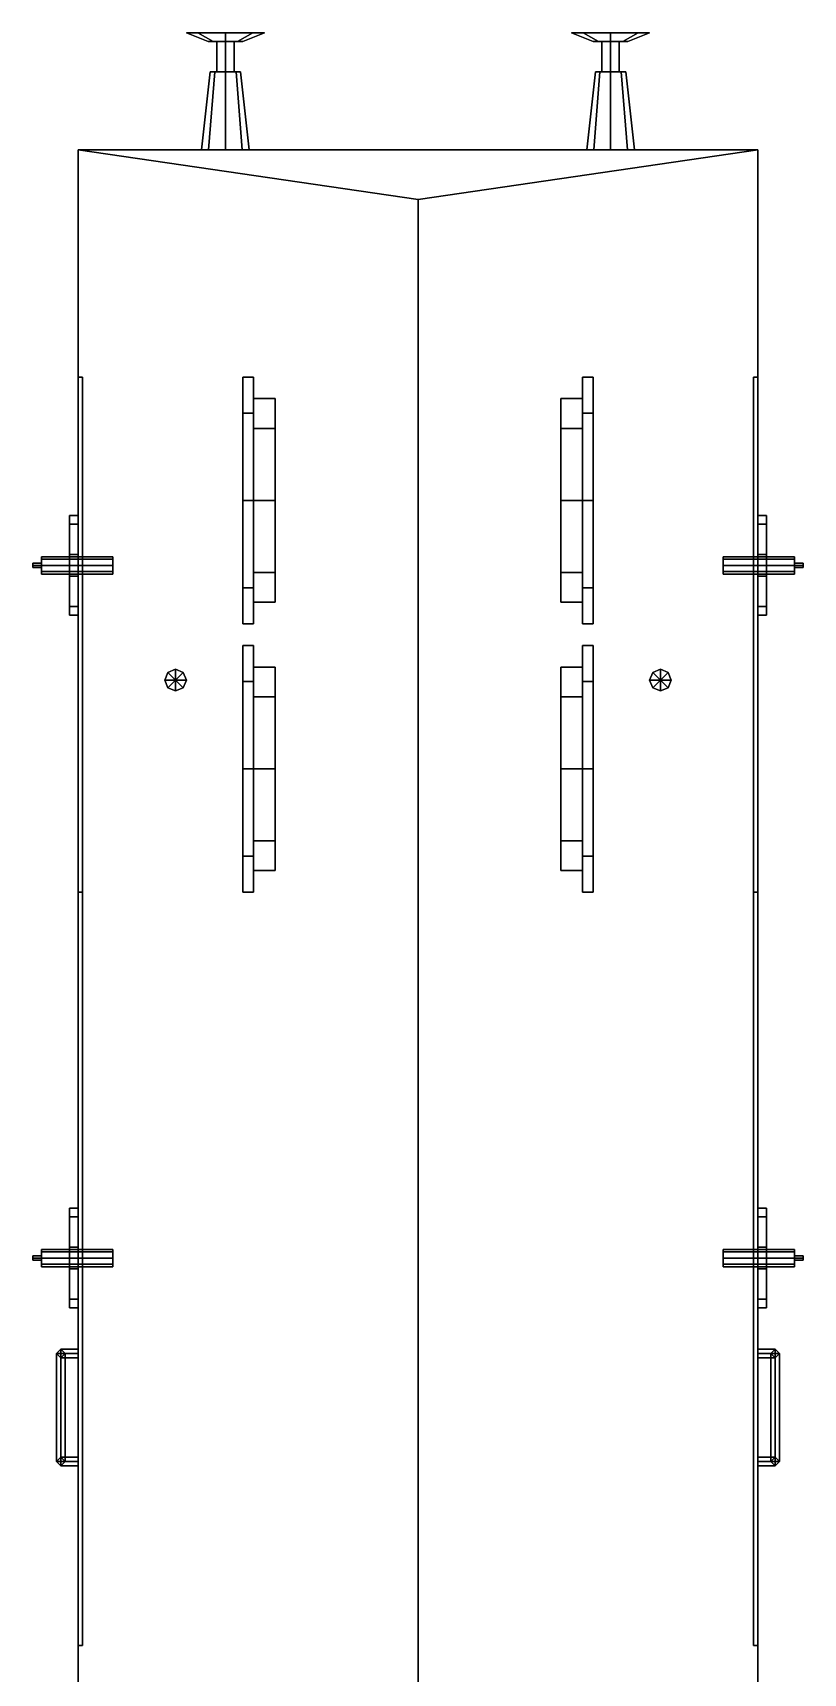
# Model space of a CAD drawing. Extents: x -1.8 to 1.8, y -6.3 to 6.4.
# Drawn here: x -1.78 to 1.78, y -1.19 to 6.39 of the extents above; entities that cross this region are included whole.
import ezdxf

# ---------------------------------------------------------------- set-up
doc = ezdxf.new("R2010")
doc.units = 0
doc.layers.get('0').update_dxf_attribs({"linetype": 'CONTINUOUS'})
for name, color, linetype in [('BUFFER', 1, 'CONTINUOUS'), ('GUN', 1, 'CONTINUOUS'), ('WHEELS', 2, 'CONTINUOUS')]:
    doc.layers.add(name, color=color, linetype=linetype)

msp = doc.modelspace()

# ---------------------------------------------------------------- linework, layer by layer
for points in [[(-1.57, 5.85, 0.9), (-1.57, -5.81, 0.9), (-1.57, -5.81, 2.82), (-1.57, 5.85, 2.82)], [(1.57, 5.85, 2.82), (1.57, 5.85, 0.9), (-1.57, 5.85, 0.9), (-1.57, 5.85, 2.82)], [(-1.57, 5.85, 2.82), (-1.57, -5.81, 2.82), (0, -5.58, 3.1), (0, 5.62, 3.1)], [(0, 5.62, 3.1), (1.57, 5.85, 2.82), (-1.57, 5.85, 2.82), (0, 5.62, 3.1)], [(0, -5.58, 3.1), (1.57, -5.81, 2.82), (1.57, 5.85, 2.82), (0, 5.62, 3.1)], [(1.57, -5.81, 2.82), (1.57, -5.81, 0.9), (1.57, 5.85, 0.9), (1.57, 5.85, 2.82)], [(-1.55, 4.8, 0.9), (-1.55, 4.8, 0.37), (-1.57, 4.8, 0.37), (-1.57, 4.8, 0.9)], [(-1.57, 4.8, 0.37), (-1.57, 2.42, 0.37), (-1.57, 2.42, 0.9), (-1.57, 4.8, 0.9)], [(-1.55, 4.8, 0.37), (-1.55, 2.42, 0.37), (-1.57, 2.42, 0.37), (-1.57, 4.8, 0.37)], [(-1.55, 2.42, 0.9), (-1.55, 2.42, 0.37), (-1.55, 4.8, 0.37), (-1.55, 4.8, 0.9)], [(1.55, 4.8, 0.37), (1.55, 2.42, 0.37), (1.55, 2.42, 0.9), (1.55, 4.8, 0.9)], [(1.57, 4.8, 0.9), (1.57, 4.8, 0.37), (1.55, 4.8, 0.37), (1.55, 4.8, 0.9)], [(1.57, 4.8, 0.37), (1.57, 2.42, 0.37), (1.55, 2.42, 0.37), (1.55, 4.8, 0.37)], [(1.57, 2.42, 0.9), (1.57, 2.42, 0.37), (1.57, 4.8, 0.37), (1.57, 4.8, 0.9)], [(-1.57, 3.7, 2.15), (-1.57, 4.16, 2.15), (-1.61, 4.16, 2.15), (-1.61, 3.7, 2.15)], [(-1.61, 3.7, 2.09), (-1.61, 4.16, 2.09), (-1.57, 4.16, 2.09), (-1.57, 3.7, 2.09)], [(-1.57, 4.16, 2.15), (-1.57, 4.16, 2.09), (-1.61, 4.16, 2.09), (-1.61, 4.16, 2.15)], [(-1.61, 4.16, 2.15), (-1.61, 4.16, 2.09), (-1.61, 3.7, 2.09), (-1.61, 3.7, 2.15)], [(-1.57, 3.7, 1.83), (-1.57, 4.16, 1.83), (-1.61, 4.16, 1.83), (-1.61, 3.7, 1.83)], [(-1.61, 3.7, 1.77), (-1.61, 4.16, 1.77), (-1.57, 4.16, 1.77), (-1.57, 3.7, 1.77)], [(-1.57, 4.16, 1.83), (-1.57, 4.16, 1.77), (-1.61, 4.16, 1.77), (-1.61, 4.16, 1.83)], [(-1.61, 4.16, 1.83), (-1.61, 4.16, 1.77), (-1.61, 3.7, 1.77), (-1.61, 3.7, 1.83)], [(-1.57, 4.12, 2.09), (-1.57, 4.12, 1.83), (-1.61, 4.12, 1.83), (-1.61, 4.12, 2.09)], [(-1.61, 4.12, 2.09), (-1.61, 4.12, 1.83), (-1.61, 3.98, 1.83), (-1.61, 3.98, 2.09)], [(1.61, 4.16, 2.15), (1.61, 4.16, 2.09), (1.57, 4.16, 2.09), (1.57, 4.16, 2.15)], [(1.57, 4.16, 2.15), (1.57, 3.7, 2.15), (1.61, 3.7, 2.15), (1.61, 4.16, 2.15)], [(1.61, 4.16, 2.09), (1.61, 3.7, 2.09), (1.57, 3.7, 2.09), (1.57, 4.16, 2.09)], [(1.61, 4.16, 1.83), (1.61, 4.16, 1.77), (1.57, 4.16, 1.77), (1.57, 4.16, 1.83)], [(1.57, 4.16, 1.83), (1.57, 3.7, 1.83), (1.61, 3.7, 1.83), (1.61, 4.16, 1.83)], [(1.61, 4.16, 1.77), (1.61, 3.7, 1.77), (1.57, 3.7, 1.77), (1.57, 4.16, 1.77)], [(1.61, 4.12, 2.09), (1.61, 4.12, 1.83), (1.57, 4.12, 1.83), (1.57, 4.12, 2.09)], [(1.61, 3.7, 2.15), (1.61, 3.7, 2.09), (1.61, 4.16, 2.09), (1.61, 4.16, 2.15)], [(1.61, 3.7, 1.83), (1.61, 3.7, 1.77), (1.61, 4.16, 1.77), (1.61, 4.16, 1.83)], [(1.61, 3.98, 2.09), (1.61, 3.98, 1.83), (1.61, 4.12, 1.83), (1.61, 4.12, 2.09)], [(-1.61, 3.98, 2.09), (-1.61, 3.98, 1.83), (-1.57, 3.98, 1.83), (-1.57, 3.98, 2.09)], [(1.57, 3.98, 2.09), (1.57, 3.98, 1.83), (1.61, 3.98, 1.83), (1.61, 3.98, 2.09)], [(-1.61, 3.88, 2.09), (-1.61, 3.88, 1.83), (-1.61, 3.74, 1.83), (-1.61, 3.74, 2.09)], [(-1.57, 3.88, 2.09), (-1.57, 3.88, 1.83), (-1.61, 3.88, 1.83), (-1.61, 3.88, 2.09)], [(1.61, 3.88, 2.09), (1.61, 3.88, 1.83), (1.57, 3.88, 1.83), (1.57, 3.88, 2.09)], [(1.61, 3.74, 2.09), (1.61, 3.74, 1.83), (1.61, 3.88, 1.83), (1.61, 3.88, 2.09)], [(-1.61, 3.74, 2.09), (-1.61, 3.74, 1.83), (-1.57, 3.74, 1.83), (-1.57, 3.74, 2.09)], [(1.57, 3.74, 2.09), (1.57, 3.74, 1.83), (1.61, 3.74, 1.83), (1.61, 3.74, 2.09)], [(-1.61, 3.7, 2.15), (-1.61, 3.7, 2.09), (-1.57, 3.7, 2.09), (-1.57, 3.7, 2.15)], [(-1.61, 3.7, 1.83), (-1.61, 3.7, 1.77), (-1.57, 3.7, 1.77), (-1.57, 3.7, 1.83)], [(1.57, 3.7, 2.15), (1.57, 3.7, 2.09), (1.61, 3.7, 2.09), (1.61, 3.7, 2.15)], [(1.57, 3.7, 1.83), (1.57, 3.7, 1.77), (1.61, 3.7, 1.77), (1.61, 3.7, 1.83)], [(-1.1554, 3.4354, 3.31), (-1.17, 3.4, 3.31), (-1.12, 3.4, 3.39)], [(-1.1554, 3.4354, 2.89), (-1.17, 3.4, 2.89), (-1.17, 3.4, 3.27), (-1.1554, 3.4354, 3.27)], [(-1.12, 3.45, 3.31), (-1.1554, 3.4354, 3.31), (-1.12, 3.4, 3.39)], [(-1.12, 3.45, 2.9), (-1.1554, 3.4354, 2.89), (-1.1554, 3.4354, 3.27), (-1.12, 3.45, 3.27)], [(-1.0846, 3.4354, 3.31), (-1.12, 3.45, 3.31), (-1.12, 3.4, 3.39)], [(-1.0846, 3.4354, 2.9), (-1.12, 3.45, 2.9), (-1.12, 3.45, 3.27), (-1.0846, 3.4354, 3.27)], [(-1.07, 3.4, 3.31), (-1.0846, 3.4354, 3.31), (-1.12, 3.4, 3.39)], [(-1.07, 3.4, 2.9), (-1.0846, 3.4354, 2.9), (-1.0846, 3.4354, 3.27), (-1.07, 3.4, 3.27)], [(1.0846, 3.4354, 2.9), (1.07, 3.4, 2.9), (1.07, 3.4, 3.27), (1.0846, 3.4354, 3.27)], [(1.0846, 3.4354, 3.31), (1.07, 3.4, 3.31), (1.12, 3.4, 3.39)], [(1.12, 3.45, 2.9), (1.0846, 3.4354, 2.9), (1.0846, 3.4354, 3.27), (1.12, 3.45, 3.27)], [(1.12, 3.45, 3.31), (1.0846, 3.4354, 3.31), (1.12, 3.4, 3.39)], [(1.1554, 3.4354, 2.89), (1.12, 3.45, 2.9), (1.12, 3.45, 3.27), (1.1554, 3.4354, 3.27)], [(1.1554, 3.4354, 3.31), (1.12, 3.45, 3.31), (1.12, 3.4, 3.39)], [(1.17, 3.4, 3.31), (1.1554, 3.4354, 3.31), (1.12, 3.4, 3.39)], [(1.17, 3.4, 2.89), (1.1554, 3.4354, 2.89), (1.1554, 3.4354, 3.27), (1.17, 3.4, 3.27)], [(-1.17, 3.4, 3.31), (-1.1554, 3.3646, 3.31), (-1.12, 3.4, 3.39)], [(-1.17, 3.4, 2.89), (-1.1554, 3.3646, 2.89), (-1.1554, 3.3646, 3.27), (-1.17, 3.4, 3.27)], [(-1.1554, 3.3646, 3.31), (-1.12, 3.35, 3.31), (-1.12, 3.4, 3.39)], [(-1.1554, 3.3646, 2.89), (-1.12, 3.35, 2.9), (-1.12, 3.35, 3.27), (-1.1554, 3.3646, 3.27)], [(-1.12, 3.35, 3.31), (-1.0846, 3.3646, 3.31), (-1.12, 3.4, 3.39)], [(-1.0846, 3.3646, 3.31), (-1.07, 3.4, 3.31), (-1.12, 3.4, 3.39)], [(-1.12, 3.35, 2.9), (-1.0846, 3.3646, 2.9), (-1.0846, 3.3646, 3.27), (-1.12, 3.35, 3.27)], [(-1.0846, 3.3646, 2.9), (-1.07, 3.4, 2.9), (-1.07, 3.4, 3.27), (-1.0846, 3.3646, 3.27)], [(1.07, 3.4, 2.9), (1.0846, 3.3646, 2.9), (1.0846, 3.3646, 3.27), (1.07, 3.4, 3.27)], [(1.07, 3.4, 3.31), (1.0846, 3.3646, 3.31), (1.12, 3.4, 3.39)], [(1.0846, 3.3646, 3.31), (1.12, 3.35, 3.31), (1.12, 3.4, 3.39)], [(1.0846, 3.3646, 2.9), (1.12, 3.35, 2.9), (1.12, 3.35, 3.27), (1.0846, 3.3646, 3.27)], [(1.12, 3.35, 3.31), (1.1554, 3.3646, 3.31), (1.12, 3.4, 3.39)], [(1.1554, 3.3646, 3.31), (1.17, 3.4, 3.31), (1.12, 3.4, 3.39)], [(1.12, 3.35, 2.9), (1.1554, 3.3646, 2.89), (1.1554, 3.3646, 3.27), (1.12, 3.35, 3.27)], [(1.1554, 3.3646, 2.89), (1.17, 3.4, 2.89), (1.17, 3.4, 3.27), (1.1554, 3.3646, 3.27)], [(-1.57, 2.42, 0.51), (-1.57, 2.42, 0.37), (-1.55, 2.42, 0.37), (-1.55, 2.42, 0.51)], [(-1.57, 2.42, 0.51), (-1.57, -1.06, 0.51), (-1.57, -1.06, 0.9), (-1.57, 2.42, 0.9)], [(-1.55, 2.42, 0.51), (-1.55, -1.06, 0.51), (-1.57, -1.06, 0.51), (-1.57, 2.42, 0.51)], [(-1.55, -1.06, 0.9), (-1.55, -1.06, 0.51), (-1.55, 2.42, 0.51), (-1.55, 2.42, 0.9)], [(1.55, 2.42, 0.51), (1.55, 2.42, 0.37), (1.57, 2.42, 0.37), (1.57, 2.42, 0.51)], [(1.55, 2.42, 0.51), (1.55, -1.06, 0.51), (1.55, -1.06, 0.9), (1.55, 2.42, 0.9)], [(1.57, 2.42, 0.51), (1.57, -1.06, 0.51), (1.55, -1.06, 0.51), (1.55, 2.42, 0.51)], [(1.57, -1.06, 0.9), (1.57, -1.06, 0.51), (1.57, 2.42, 0.51), (1.57, 2.42, 0.9)], [(-1.57, 0.5, 2.15), (-1.57, 0.96, 2.15), (-1.61, 0.96, 2.15), (-1.61, 0.5, 2.15)], [(-1.61, 0.5, 2.09), (-1.61, 0.96, 2.09), (-1.57, 0.96, 2.09), (-1.57, 0.5, 2.09)], [(-1.57, 0.96, 2.15), (-1.57, 0.96, 2.09), (-1.61, 0.96, 2.09), (-1.61, 0.96, 2.15)], [(-1.61, 0.96, 2.15), (-1.61, 0.96, 2.09), (-1.61, 0.5, 2.09), (-1.61, 0.5, 2.15)], [(-1.57, 0.5, 1.83), (-1.57, 0.96, 1.83), (-1.61, 0.96, 1.83), (-1.61, 0.5, 1.83)], [(-1.61, 0.5, 1.77), (-1.61, 0.96, 1.77), (-1.57, 0.96, 1.77), (-1.57, 0.5, 1.77)], [(-1.57, 0.96, 1.83), (-1.57, 0.96, 1.77), (-1.61, 0.96, 1.77), (-1.61, 0.96, 1.83)], [(-1.61, 0.96, 1.83), (-1.61, 0.96, 1.77), (-1.61, 0.5, 1.77), (-1.61, 0.5, 1.83)], [(-1.57, 0.92, 2.09), (-1.57, 0.92, 1.83), (-1.61, 0.92, 1.83), (-1.61, 0.92, 2.09)], [(-1.61, 0.92, 2.09), (-1.61, 0.92, 1.83), (-1.61, 0.78, 1.83), (-1.61, 0.78, 2.09)], [(1.61, 0.96, 2.15), (1.61, 0.96, 2.09), (1.57, 0.96, 2.09), (1.57, 0.96, 2.15)], [(1.57, 0.96, 2.15), (1.57, 0.5, 2.15), (1.61, 0.5, 2.15), (1.61, 0.96, 2.15)], [(1.61, 0.96, 2.09), (1.61, 0.5, 2.09), (1.57, 0.5, 2.09), (1.57, 0.96, 2.09)], [(1.61, 0.96, 1.83), (1.61, 0.96, 1.77), (1.57, 0.96, 1.77), (1.57, 0.96, 1.83)], [(1.57, 0.96, 1.83), (1.57, 0.5, 1.83), (1.61, 0.5, 1.83), (1.61, 0.96, 1.83)], [(1.61, 0.96, 1.77), (1.61, 0.5, 1.77), (1.57, 0.5, 1.77), (1.57, 0.96, 1.77)], [(1.61, 0.92, 2.09), (1.61, 0.92, 1.83), (1.57, 0.92, 1.83), (1.57, 0.92, 2.09)], [(1.61, 0.5, 2.15), (1.61, 0.5, 2.09), (1.61, 0.96, 2.09), (1.61, 0.96, 2.15)], [(1.61, 0.5, 1.83), (1.61, 0.5, 1.77), (1.61, 0.96, 1.77), (1.61, 0.96, 1.83)], [(1.61, 0.78, 2.09), (1.61, 0.78, 1.83), (1.61, 0.92, 1.83), (1.61, 0.92, 2.09)], [(-1.61, 0.78, 2.09), (-1.61, 0.78, 1.83), (-1.57, 0.78, 1.83), (-1.57, 0.78, 2.09)], [(1.57, 0.78, 2.09), (1.57, 0.78, 1.83), (1.61, 0.78, 1.83), (1.61, 0.78, 2.09)], [(-1.61, 0.68, 2.09), (-1.61, 0.68, 1.83), (-1.61, 0.54, 1.83), (-1.61, 0.54, 2.09)], [(-1.57, 0.68, 2.09), (-1.57, 0.68, 1.83), (-1.61, 0.68, 1.83), (-1.61, 0.68, 2.09)], [(1.61, 0.68, 2.09), (1.61, 0.68, 1.83), (1.57, 0.68, 1.83), (1.57, 0.68, 2.09)], [(1.61, 0.54, 2.09), (1.61, 0.54, 1.83), (1.61, 0.68, 1.83), (1.61, 0.68, 2.09)], [(-1.61, 0.54, 2.09), (-1.61, 0.54, 1.83), (-1.57, 0.54, 1.83), (-1.57, 0.54, 2.09)], [(1.57, 0.54, 2.09), (1.57, 0.54, 1.83), (1.61, 0.54, 1.83), (1.61, 0.54, 2.09)], [(-1.61, 0.5, 2.15), (-1.61, 0.5, 2.09), (-1.57, 0.5, 2.09), (-1.57, 0.5, 2.15)], [(-1.61, 0.5, 1.83), (-1.61, 0.5, 1.77), (-1.57, 0.5, 1.77), (-1.57, 0.5, 1.83)], [(1.57, 0.5, 2.15), (1.57, 0.5, 2.09), (1.61, 0.5, 2.09), (1.61, 0.5, 2.15)], [(1.57, 0.5, 1.83), (1.57, 0.5, 1.77), (1.61, 0.5, 1.77), (1.61, 0.5, 1.83)], [(-1.67, 0.29, 1.06), (-1.65, 0.31, 1.04), (-1.65, 0.31, 0.57), (-1.67, 0.29, 0.59)], [(-1.67, 0.29, 0.59), (-1.65, 0.31, 0.57), (-1.65, -0.23, 0.57), (-1.67, -0.21, 0.59)], [(-1.57, 0.29, 1.06), (-1.57, 0.31, 1.04), (-1.65, 0.31, 1.04), (-1.67, 0.29, 1.06)], [(-1.65, 0.31, 1.04), (-1.63, 0.29, 1.02), (-1.63, 0.29, 0.59), (-1.65, 0.31, 0.57)], [(-1.65, 0.31, 0.57), (-1.63, 0.29, 0.59), (-1.63, -0.21, 0.59), (-1.65, -0.23, 0.57)], [(-1.57, 0.31, 1.04), (-1.57, 0.29, 1.02), (-1.63, 0.29, 1.02), (-1.65, 0.31, 1.04)], [(1.57, 0.29, 1.02), (1.57, 0.31, 1.04), (1.65, 0.31, 1.04), (1.63, 0.29, 1.02)], [(1.57, 0.31, 1.04), (1.57, 0.29, 1.06), (1.67, 0.29, 1.06), (1.65, 0.31, 1.04)], [(1.63, 0.29, 1.02), (1.65, 0.31, 1.04), (1.65, 0.31, 0.57), (1.63, 0.29, 0.59)], [(1.65, -0.23, 0.57), (1.63, -0.21, 0.59), (1.63, 0.29, 0.59), (1.65, 0.31, 0.57)], [(1.65, 0.31, 1.04), (1.67, 0.29, 1.06), (1.67, 0.29, 0.59), (1.65, 0.31, 0.57)], [(1.67, -0.21, 0.59), (1.65, -0.23, 0.57), (1.65, 0.31, 0.57), (1.67, 0.29, 0.59)], [(-1.65, 0.27, 1.04), (-1.67, 0.29, 1.06), (-1.67, 0.29, 0.59), (-1.65, 0.27, 0.61)], [(-1.65, 0.27, 0.61), (-1.67, 0.29, 0.59), (-1.67, -0.21, 0.59), (-1.65, -0.19, 0.61)], [(-1.65, 0.27, 0.83), (-1.67, 0.29, 0.81), (-1.67, -0.21, 0.81), (-1.65, -0.19, 0.83)], [(-1.67, 0.29, 0.81), (-1.65, 0.27, 0.79), (-1.65, -0.19, 0.79), (-1.67, -0.21, 0.81)], [(-1.57, 0.27, 1.04), (-1.57, 0.29, 1.06), (-1.67, 0.29, 1.06), (-1.65, 0.27, 1.04)], [(-1.63, 0.29, 1.02), (-1.65, 0.27, 1.04), (-1.65, 0.27, 0.61), (-1.63, 0.29, 0.59)], [(-1.63, 0.29, 0.59), (-1.65, 0.27, 0.61), (-1.65, -0.19, 0.61), (-1.63, -0.21, 0.59)], [(-1.65, 0.27, 0.79), (-1.63, 0.29, 0.81), (-1.63, -0.21, 0.81), (-1.65, -0.19, 0.79)], [(-1.63, 0.29, 0.81), (-1.65, 0.27, 0.83), (-1.65, -0.19, 0.83), (-1.63, -0.21, 0.81)], [(-1.57, 0.29, 1.02), (-1.57, 0.27, 1.04), (-1.65, 0.27, 1.04), (-1.63, 0.29, 1.02)], [(1.57, 0.27, 1.04), (1.57, 0.29, 1.02), (1.63, 0.29, 1.02), (1.65, 0.27, 1.04)], [(1.57, 0.29, 1.06), (1.57, 0.27, 1.04), (1.65, 0.27, 1.04), (1.67, 0.29, 1.06)], [(1.65, 0.27, 1.04), (1.63, 0.29, 1.02), (1.63, 0.29, 0.59), (1.65, 0.27, 0.61)], [(1.63, -0.21, 0.81), (1.65, -0.19, 0.83), (1.65, 0.27, 0.83), (1.63, 0.29, 0.81)], [(1.65, -0.19, 0.79), (1.63, -0.21, 0.81), (1.63, 0.29, 0.81), (1.65, 0.27, 0.79)], [(1.63, -0.21, 0.59), (1.65, -0.19, 0.61), (1.65, 0.27, 0.61), (1.63, 0.29, 0.59)], [(1.67, 0.29, 1.06), (1.65, 0.27, 1.04), (1.65, 0.27, 0.61), (1.67, 0.29, 0.59)], [(1.67, -0.21, 0.81), (1.65, -0.19, 0.79), (1.65, 0.27, 0.79), (1.67, 0.29, 0.81)], [(1.65, -0.19, 0.83), (1.67, -0.21, 0.81), (1.67, 0.29, 0.81), (1.65, 0.27, 0.83)], [(1.65, -0.19, 0.61), (1.67, -0.21, 0.59), (1.67, 0.29, 0.59), (1.65, 0.27, 0.61)], [(-1.67, -0.21, 1.06), (-1.65, -0.19, 1.04), (-1.65, -0.19, 0.61), (-1.67, -0.21, 0.59)], [(-1.57, -0.21, 1.06), (-1.57, -0.19, 1.04), (-1.65, -0.19, 1.04), (-1.67, -0.21, 1.06)], [(-1.65, -0.23, 1.04), (-1.67, -0.21, 1.06), (-1.67, -0.21, 0.59), (-1.65, -0.23, 0.57)], [(-1.57, -0.23, 1.04), (-1.57, -0.21, 1.06), (-1.67, -0.21, 1.06), (-1.65, -0.23, 1.04)], [(-1.65, -0.19, 1.04), (-1.63, -0.21, 1.02), (-1.63, -0.21, 0.59), (-1.65, -0.19, 0.61)], [(-1.57, -0.19, 1.04), (-1.57, -0.21, 1.02), (-1.63, -0.21, 1.02), (-1.65, -0.19, 1.04)], [(-1.63, -0.21, 1.02), (-1.65, -0.23, 1.04), (-1.65, -0.23, 0.57), (-1.63, -0.21, 0.59)], [(-1.57, -0.21, 1.02), (-1.57, -0.23, 1.04), (-1.65, -0.23, 1.04), (-1.63, -0.21, 1.02)], [(1.57, -0.21, 1.02), (1.57, -0.19, 1.04), (1.65, -0.19, 1.04), (1.63, -0.21, 1.02)], [(1.57, -0.19, 1.04), (1.57, -0.21, 1.06), (1.67, -0.21, 1.06), (1.65, -0.19, 1.04)], [(1.57, -0.23, 1.04), (1.57, -0.21, 1.02), (1.63, -0.21, 1.02), (1.65, -0.23, 1.04)], [(1.57, -0.21, 1.06), (1.57, -0.23, 1.04), (1.65, -0.23, 1.04), (1.67, -0.21, 1.06)], [(1.63, -0.21, 1.02), (1.65, -0.19, 1.04), (1.65, -0.19, 0.61), (1.63, -0.21, 0.59)], [(1.65, -0.23, 1.04), (1.63, -0.21, 1.02), (1.63, -0.21, 0.59), (1.65, -0.23, 0.57)], [(1.65, -0.19, 1.04), (1.67, -0.21, 1.06), (1.67, -0.21, 0.59), (1.65, -0.19, 0.61)], [(1.67, -0.21, 1.06), (1.65, -0.23, 1.04), (1.65, -0.23, 0.57), (1.67, -0.21, 0.59)], [(-1.57, -1.06, 0.9), (-1.57, -1.06, 0.51), (-1.55, -1.06, 0.51), (-1.55, -1.06, 0.9)], [(1.55, -1.06, 0.9), (1.55, -1.06, 0.51), (1.57, -1.06, 0.51), (1.57, -1.06, 0.9)]]:
    msp.add_3dface(points)
at = {"layer": 'BUFFER'}
for points in [[(-0.9466, 6.35, 1.0134), (-0.97, 6.35, 1.07), (-1.07, 6.39, 1.07), (-1.0173, 6.39, 0.9427)], [(-1.0173, 6.39, 1.1973), (-0.89, 6.39, 0.89), (-1.0173, 6.39, 0.9427), (-1.07, 6.39, 1.07)], [(-0.97, 6.35, 1.07), (-0.9466, 6.35, 1.1266), (-1.0173, 6.39, 1.1973), (-1.07, 6.39, 1.07)], [(-0.89, 6.35, 0.99), (-0.9466, 6.35, 1.0134), (-1.0173, 6.39, 0.9427), (-0.89, 6.39, 0.89)], [(-0.89, 6.39, 1.25), (-0.7627, 6.39, 0.9427), (-0.89, 6.39, 0.89), (-1.0173, 6.39, 1.1973)], [(-0.9466, 6.35, 1.1266), (-0.89, 6.35, 1.15), (-0.89, 6.39, 1.25), (-1.0173, 6.39, 1.1973)], [(-0.8334, 6.35, 1.0134), (-0.89, 6.35, 0.99), (-0.89, 6.39, 0.89), (-0.7627, 6.39, 0.9427)], [(-0.7627, 6.39, 1.1973), (-0.71, 6.39, 1.07), (-0.7627, 6.39, 0.9427), (-0.89, 6.39, 1.25)], [(-0.89, 6.35, 1.15), (-0.8334, 6.35, 1.1266), (-0.7627, 6.39, 1.1973), (-0.89, 6.39, 1.25)], [(-0.81, 6.35, 1.07), (-0.8334, 6.35, 1.0134), (-0.7627, 6.39, 0.9427), (-0.71, 6.39, 1.07)], [(-0.8334, 6.35, 1.1266), (-0.81, 6.35, 1.07), (-0.71, 6.39, 1.07), (-0.7627, 6.39, 1.1973)], [(0.8334, 6.35, 1.0134), (0.81, 6.35, 1.07), (0.71, 6.39, 1.07), (0.7627, 6.39, 0.9427)], [(0.81, 6.35, 1.07), (0.8334, 6.35, 1.1266), (0.7627, 6.39, 1.1973), (0.71, 6.39, 1.07)], [(0.7627, 6.39, 1.1973), (0.89, 6.39, 0.89), (0.7627, 6.39, 0.9427), (0.71, 6.39, 1.07)], [(0.89, 6.39, 1.25), (1.0173, 6.39, 0.9427), (0.89, 6.39, 0.89), (0.7627, 6.39, 1.1973)], [(0.89, 6.35, 0.99), (0.8334, 6.35, 1.0134), (0.7627, 6.39, 0.9427), (0.89, 6.39, 0.89)], [(0.8334, 6.35, 1.1266), (0.89, 6.35, 1.15), (0.89, 6.39, 1.25), (0.7627, 6.39, 1.1973)], [(0.9466, 6.35, 1.0134), (0.89, 6.35, 0.99), (0.89, 6.39, 0.89), (1.0173, 6.39, 0.9427)], [(0.89, 6.35, 1.15), (0.9466, 6.35, 1.1266), (1.0173, 6.39, 1.1973), (0.89, 6.39, 1.25)], [(1.0173, 6.39, 1.1973), (1.07, 6.39, 1.07), (1.0173, 6.39, 0.9427), (0.89, 6.39, 1.25)], [(0.97, 6.35, 1.07), (0.9466, 6.35, 1.0134), (1.0173, 6.39, 0.9427), (1.07, 6.39, 1.07)], [(0.9466, 6.35, 1.1266), (0.97, 6.35, 1.07), (1.07, 6.39, 1.07), (1.0173, 6.39, 1.1973)], [(-0.89, 6.35, 0.99), (-0.9466, 6.35, 1.1266), (-0.97, 6.35, 1.07), (-0.9466, 6.35, 1.0134)], [(-0.8334, 6.35, 1.0134), (-0.89, 6.35, 1.15), (-0.9466, 6.35, 1.1266), (-0.89, 6.35, 0.99)], [(-0.93, 6.35, 1.07), (-0.89, 6.35, 1.03), (-0.89, 6.21, 1.03), (-0.93, 6.21, 1.07)], [(-0.89, 6.35, 1.11), (-0.93, 6.35, 1.07), (-0.93, 6.21, 1.07), (-0.89, 6.21, 1.11)], [(-0.89, 6.35, 1.03), (-0.85, 6.35, 1.07), (-0.85, 6.21, 1.07), (-0.89, 6.21, 1.03)], [(-0.85, 6.35, 1.07), (-0.89, 6.35, 1.11), (-0.89, 6.21, 1.11), (-0.85, 6.21, 1.07)], [(-0.81, 6.35, 1.07), (-0.8334, 6.35, 1.1266), (-0.89, 6.35, 1.15), (-0.8334, 6.35, 1.0134)], [(0.89, 6.35, 0.99), (0.8334, 6.35, 1.1266), (0.81, 6.35, 1.07), (0.8334, 6.35, 1.0134)], [(0.9466, 6.35, 1.0134), (0.89, 6.35, 1.15), (0.8334, 6.35, 1.1266), (0.89, 6.35, 0.99)], [(0.89, 6.35, 1.11), (0.85, 6.35, 1.07), (0.85, 6.21, 1.07), (0.89, 6.21, 1.11)], [(0.85, 6.35, 1.07), (0.89, 6.35, 1.03), (0.89, 6.21, 1.03), (0.85, 6.21, 1.07)], [(0.97, 6.35, 1.07), (0.9466, 6.35, 1.1266), (0.89, 6.35, 1.15), (0.9466, 6.35, 1.0134)], [(0.93, 6.35, 1.07), (0.89, 6.35, 1.11), (0.89, 6.21, 1.11), (0.93, 6.21, 1.07)], [(0.89, 6.35, 1.03), (0.93, 6.35, 1.07), (0.93, 6.21, 1.07), (0.89, 6.21, 1.03)], [(-0.9678, 5.85, 0.9922), (-1, 5.85, 1.07), (-0.96, 6.21, 1.07), (-0.9395, 6.21, 1.0205)], [(-1, 5.85, 1.07), (-0.9678, 5.85, 1.1478), (-0.9395, 6.21, 1.1195), (-0.96, 6.21, 1.07)], [(-0.89, 5.85, 0.96), (-0.9678, 5.85, 0.9922), (-0.9395, 6.21, 1.0205), (-0.89, 6.21, 1)], [(-0.9678, 5.85, 1.1478), (-0.89, 5.85, 1.18), (-0.89, 6.21, 1.14), (-0.9395, 6.21, 1.1195)], [(-0.96, 6.21, 1.07), (-0.9395, 6.21, 1.1195), (-0.89, 6.21, 1.14), (-0.9395, 6.21, 1.0205)], [(-0.9395, 6.21, 1.0205), (-0.89, 6.21, 1.14), (-0.8405, 6.21, 1.1195), (-0.89, 6.21, 1)], [(-0.89, 6.21, 1), (-0.8405, 6.21, 1.1195), (-0.82, 6.21, 1.07), (-0.8405, 6.21, 1.0205)], [(-0.8122, 5.85, 0.9922), (-0.89, 5.85, 0.96), (-0.89, 6.21, 1), (-0.8405, 6.21, 1.0205)], [(-0.89, 5.85, 1.18), (-0.8122, 5.85, 1.1478), (-0.8405, 6.21, 1.1195), (-0.89, 6.21, 1.14)], [(-0.78, 5.85, 1.07), (-0.8122, 5.85, 0.9922), (-0.8405, 6.21, 1.0205), (-0.82, 6.21, 1.07)], [(-0.8122, 5.85, 1.1478), (-0.78, 5.85, 1.07), (-0.82, 6.21, 1.07), (-0.8405, 6.21, 1.1195)], [(0.8122, 5.85, 0.9922), (0.78, 5.85, 1.07), (0.82, 6.21, 1.07), (0.8405, 6.21, 1.0205)], [(0.78, 5.85, 1.07), (0.8122, 5.85, 1.1478), (0.8405, 6.21, 1.1195), (0.82, 6.21, 1.07)], [(0.89, 5.85, 0.96), (0.8122, 5.85, 0.9922), (0.8405, 6.21, 1.0205), (0.89, 6.21, 1)], [(0.8122, 5.85, 1.1478), (0.89, 5.85, 1.18), (0.89, 6.21, 1.14), (0.8405, 6.21, 1.1195)], [(0.82, 6.21, 1.07), (0.8405, 6.21, 1.1195), (0.89, 6.21, 1.14), (0.8405, 6.21, 1.0205)], [(0.8405, 6.21, 1.0205), (0.89, 6.21, 1.14), (0.9395, 6.21, 1.1195), (0.89, 6.21, 1)], [(0.9678, 5.85, 0.9922), (0.89, 5.85, 0.96), (0.89, 6.21, 1), (0.9395, 6.21, 1.0205)], [(0.89, 6.21, 1), (0.9395, 6.21, 1.1195), (0.96, 6.21, 1.07), (0.9395, 6.21, 1.0205)], [(0.89, 5.85, 1.18), (0.9678, 5.85, 1.1478), (0.9395, 6.21, 1.1195), (0.89, 6.21, 1.14)], [(1, 5.85, 1.07), (0.9678, 5.85, 0.9922), (0.9395, 6.21, 1.0205), (0.96, 6.21, 1.07)], [(0.9678, 5.85, 1.1478), (1, 5.85, 1.07), (0.96, 6.21, 1.07), (0.9395, 6.21, 1.1195)]]:
    msp.add_3dface(points, dxfattribs=at)
at = {"layer": 'GUN'}
for points in [[(-1.74, 3.9583, 1.8717), (-1.74, 3.89, 1.9), (-1.74, 3.9017, 1.9283), (-1.74, 3.97, 1.9)], [(-1.74, 3.97, 1.9), (-1.74, 3.9017, 1.9283), (-1.74, 3.93, 1.94), (-1.74, 3.9583, 1.9283)], [(-1.74, 3.9583, 1.8717), (-1.74, 3.97, 1.9), (-1.41, 3.97, 1.9), (-1.41, 3.9583, 1.8717)], [(-1.74, 3.97, 1.9), (-1.74, 3.9583, 1.9283), (-1.41, 3.9583, 1.9283), (-1.41, 3.97, 1.9)], [(-1.74, 3.93, 1.86), (-1.74, 3.9017, 1.8717), (-1.74, 3.89, 1.9), (-1.74, 3.9583, 1.8717)], [(-1.74, 3.93, 1.86), (-1.74, 3.9583, 1.8717), (-1.41, 3.9583, 1.8717), (-1.41, 3.93, 1.86)], [(-1.74, 3.9583, 1.9283), (-1.74, 3.93, 1.94), (-1.41, 3.93, 1.94), (-1.41, 3.9583, 1.9283)], [(1.74, 3.9583, 1.9283), (1.74, 3.97, 1.9), (1.41, 3.97, 1.9), (1.41, 3.9583, 1.9283)], [(1.74, 3.97, 1.9), (1.74, 3.9583, 1.8717), (1.41, 3.9583, 1.8717), (1.41, 3.97, 1.9)], [(1.74, 3.93, 1.94), (1.74, 3.9583, 1.9283), (1.41, 3.9583, 1.9283), (1.41, 3.93, 1.94)], [(1.74, 3.9583, 1.8717), (1.74, 3.93, 1.86), (1.41, 3.93, 1.86), (1.41, 3.9583, 1.8717)], [(1.74, 3.9017, 1.8717), (1.74, 3.97, 1.9), (1.74, 3.9583, 1.9283), (1.74, 3.89, 1.9)], [(1.74, 3.93, 1.86), (1.74, 3.9583, 1.8717), (1.74, 3.97, 1.9), (1.74, 3.9017, 1.8717)], [(1.74, 3.89, 1.9), (1.74, 3.9583, 1.9283), (1.74, 3.93, 1.94), (1.74, 3.9017, 1.9283)], [(-1.78, 3.93, 1.87), (-1.78, 3.94, 1.88), (-1.74, 3.94, 1.88), (-1.74, 3.93, 1.87)], [(-1.78, 3.94, 1.88), (-1.78, 3.93, 1.89), (-1.74, 3.93, 1.89), (-1.74, 3.94, 1.88)], [(-1.78, 3.92, 1.88), (-1.78, 3.93, 1.87), (-1.74, 3.93, 1.87), (-1.74, 3.92, 1.88)], [(-1.78, 3.93, 1.89), (-1.78, 3.92, 1.88), (-1.74, 3.92, 1.88), (-1.74, 3.93, 1.89)], [(-1.74, 3.9017, 1.8717), (-1.74, 3.93, 1.86), (-1.41, 3.93, 1.86), (-1.41, 3.9017, 1.8717)], [(-1.74, 3.93, 1.94), (-1.74, 3.9017, 1.9283), (-1.41, 3.9017, 1.9283), (-1.41, 3.93, 1.94)], [(-1.74, 3.89, 1.9), (-1.74, 3.9017, 1.8717), (-1.41, 3.9017, 1.8717), (-1.41, 3.89, 1.9)], [(-1.74, 3.9017, 1.9283), (-1.74, 3.89, 1.9), (-1.41, 3.89, 1.9), (-1.41, 3.9017, 1.9283)], [(1.74, 3.9017, 1.9283), (1.74, 3.93, 1.94), (1.41, 3.93, 1.94), (1.41, 3.9017, 1.9283)], [(1.74, 3.93, 1.86), (1.74, 3.9017, 1.8717), (1.41, 3.9017, 1.8717), (1.41, 3.93, 1.86)], [(1.74, 3.89, 1.9), (1.74, 3.9017, 1.9283), (1.41, 3.9017, 1.9283), (1.41, 3.89, 1.9)], [(1.74, 3.9017, 1.8717), (1.74, 3.89, 1.9), (1.41, 3.89, 1.9), (1.41, 3.9017, 1.8717)], [(1.78, 3.93, 1.89), (1.78, 3.94, 1.88), (1.74, 3.94, 1.88), (1.74, 3.93, 1.89)], [(1.78, 3.94, 1.88), (1.78, 3.93, 1.87), (1.74, 3.93, 1.87), (1.74, 3.94, 1.88)], [(1.78, 3.92, 1.88), (1.78, 3.93, 1.89), (1.74, 3.93, 1.89), (1.74, 3.92, 1.88)], [(1.78, 3.93, 1.87), (1.78, 3.92, 1.88), (1.74, 3.92, 1.88), (1.74, 3.93, 1.87)], [(-1.74, 0.7583, 1.8717), (-1.74, 0.69, 1.9), (-1.74, 0.7017, 1.9283), (-1.74, 0.77, 1.9)], [(-1.74, 0.77, 1.9), (-1.74, 0.7017, 1.9283), (-1.74, 0.73, 1.94), (-1.74, 0.7583, 1.9283)], [(-1.74, 0.7583, 1.8717), (-1.74, 0.77, 1.9), (-1.41, 0.77, 1.9), (-1.41, 0.7583, 1.8717)], [(-1.74, 0.77, 1.9), (-1.74, 0.7583, 1.9283), (-1.41, 0.7583, 1.9283), (-1.41, 0.77, 1.9)], [(-1.74, 0.73, 1.86), (-1.74, 0.7017, 1.8717), (-1.74, 0.69, 1.9), (-1.74, 0.7583, 1.8717)], [(-1.74, 0.73, 1.86), (-1.74, 0.7583, 1.8717), (-1.41, 0.7583, 1.8717), (-1.41, 0.73, 1.86)], [(-1.74, 0.7583, 1.9283), (-1.74, 0.73, 1.94), (-1.41, 0.73, 1.94), (-1.41, 0.7583, 1.9283)], [(1.74, 0.7583, 1.9283), (1.74, 0.77, 1.9), (1.41, 0.77, 1.9), (1.41, 0.7583, 1.9283)], [(1.74, 0.77, 1.9), (1.74, 0.7583, 1.8717), (1.41, 0.7583, 1.8717), (1.41, 0.77, 1.9)], [(1.74, 0.73, 1.94), (1.74, 0.7583, 1.9283), (1.41, 0.7583, 1.9283), (1.41, 0.73, 1.94)], [(1.74, 0.7583, 1.8717), (1.74, 0.73, 1.86), (1.41, 0.73, 1.86), (1.41, 0.7583, 1.8717)], [(1.74, 0.7017, 1.8717), (1.74, 0.77, 1.9), (1.74, 0.7583, 1.9283), (1.74, 0.69, 1.9)], [(1.74, 0.73, 1.86), (1.74, 0.7583, 1.8717), (1.74, 0.77, 1.9), (1.74, 0.7017, 1.8717)], [(1.74, 0.69, 1.9), (1.74, 0.7583, 1.9283), (1.74, 0.73, 1.94), (1.74, 0.7017, 1.9283)], [(-1.78, 0.73, 1.87), (-1.78, 0.74, 1.88), (-1.74, 0.74, 1.88), (-1.74, 0.73, 1.87)], [(-1.78, 0.74, 1.88), (-1.78, 0.73, 1.89), (-1.74, 0.73, 1.89), (-1.74, 0.74, 1.88)], [(-1.78, 0.72, 1.88), (-1.78, 0.73, 1.87), (-1.74, 0.73, 1.87), (-1.74, 0.72, 1.88)], [(-1.78, 0.73, 1.89), (-1.78, 0.72, 1.88), (-1.74, 0.72, 1.88), (-1.74, 0.73, 1.89)], [(-1.74, 0.7017, 1.8717), (-1.74, 0.73, 1.86), (-1.41, 0.73, 1.86), (-1.41, 0.7017, 1.8717)], [(-1.74, 0.73, 1.94), (-1.74, 0.7017, 1.9283), (-1.41, 0.7017, 1.9283), (-1.41, 0.73, 1.94)], [(-1.74, 0.69, 1.9), (-1.74, 0.7017, 1.8717), (-1.41, 0.7017, 1.8717), (-1.41, 0.69, 1.9)], [(-1.74, 0.7017, 1.9283), (-1.74, 0.69, 1.9), (-1.41, 0.69, 1.9), (-1.41, 0.7017, 1.9283)], [(1.74, 0.7017, 1.9283), (1.74, 0.73, 1.94), (1.41, 0.73, 1.94), (1.41, 0.7017, 1.9283)], [(1.74, 0.73, 1.86), (1.74, 0.7017, 1.8717), (1.41, 0.7017, 1.8717), (1.41, 0.73, 1.86)], [(1.74, 0.69, 1.9), (1.74, 0.7017, 1.9283), (1.41, 0.7017, 1.9283), (1.41, 0.69, 1.9)], [(1.74, 0.7017, 1.8717), (1.74, 0.69, 1.9), (1.41, 0.69, 1.9), (1.41, 0.7017, 1.8717)], [(1.78, 0.73, 1.89), (1.78, 0.74, 1.88), (1.74, 0.74, 1.88), (1.74, 0.73, 1.89)], [(1.78, 0.74, 1.88), (1.78, 0.73, 1.87), (1.74, 0.73, 1.87), (1.74, 0.74, 1.88)], [(1.78, 0.72, 1.88), (1.78, 0.73, 1.89), (1.74, 0.73, 1.89), (1.74, 0.72, 1.88)], [(1.78, 0.73, 1.87), (1.78, 0.72, 1.88), (1.74, 0.72, 1.88), (1.74, 0.73, 1.87)]]:
    msp.add_3dface(points, dxfattribs=at)
at = {"layer": 'WHEELS'}
for points in [[(-0.76, 4.6331, 0.8731), (-0.76, 4.8, 0.47), (-0.81, 4.8, 0.47), (-0.81, 4.6331, 0.8731)], [(-0.81, 3.66, 0.47), (-0.81, 4.6331, 0.8731), (-0.81, 4.8, 0.47), (-0.81, 3.8269, 0.0669)], [(-0.81, 3.8269, 0.0669), (-0.81, 4.8, 0.47), (-0.81, 4.6331, 0.0669), (-0.81, 4.23, -0.1)], [(-0.76, 4.8, 0.47), (-0.76, 4.6331, 0.0669), (-0.81, 4.6331, 0.0669), (-0.81, 4.8, 0.47)], [(-0.76, 4.5623, 0.8023), (-0.76, 4.7, 0.47), (-0.76, 4.8, 0.47), (-0.76, 4.6331, 0.8731)], [(-0.76, 4.7, 0.47), (-0.76, 4.5623, 0.1377), (-0.76, 4.6331, 0.0669), (-0.76, 4.8, 0.47)], [(0.76, 4.7, 0.47), (0.76, 4.5623, 0.8023), (0.76, 4.6331, 0.8731), (0.76, 4.8, 0.47)], [(0.76, 4.8, 0.47), (0.76, 4.6331, 0.8731), (0.81, 4.6331, 0.8731), (0.81, 4.8, 0.47)], [(0.76, 4.5623, 0.1377), (0.76, 4.7, 0.47), (0.76, 4.8, 0.47), (0.76, 4.6331, 0.0669)], [(0.76, 4.6331, 0.0669), (0.76, 4.8, 0.47), (0.81, 4.8, 0.47), (0.81, 4.6331, 0.0669)], [(0.81, 4.6331, 0.8731), (0.81, 4.23, 1.04), (0.81, 3.8269, 0.8731), (0.81, 4.8, 0.47)], [(0.81, 4.8, 0.47), (0.81, 3.8269, 0.8731), (0.81, 3.66, 0.47), (0.81, 4.6331, 0.0669)], [(-0.66, 4.5623, 0.8023), (-0.66, 4.7, 0.47), (-0.76, 4.7, 0.47), (-0.76, 4.5623, 0.8023)], [(-0.66, 4.7, 0.47), (-0.66, 4.5623, 0.1377), (-0.76, 4.5623, 0.1377), (-0.76, 4.7, 0.47)], [(-0.66, 4.5623, 0.8023), (-0.66, 3.76, 0.47), (-0.66, 3.8977, 0.1377), (-0.66, 4.7, 0.47)], [(-0.66, 4.7, 0.47), (-0.66, 3.8977, 0.1377), (-0.66, 4.23), (-0.66, 4.5623, 0.1377)], [(0.66, 4.23, 0.94), (0.66, 4.5623, 0.8023), (0.66, 4.7, 0.47), (0.66, 3.8977, 0.8023)], [(0.66, 4.7, 0.47), (0.66, 4.5623, 0.8023), (0.76, 4.5623, 0.8023), (0.76, 4.7, 0.47)], [(0.66, 3.8977, 0.8023), (0.66, 4.7, 0.47), (0.66, 4.5623, 0.1377), (0.66, 3.76, 0.47)], [(0.66, 4.5623, 0.1377), (0.66, 4.7, 0.47), (0.76, 4.7, 0.47), (0.76, 4.5623, 0.1377)], [(-0.81, 3.8269, 0.8731), (-0.81, 4.23, 1.04), (-0.81, 4.6331, 0.8731), (-0.81, 3.66, 0.47)], [(-0.76, 4.6331, 0.0669), (-0.76, 4.23, -0.1), (-0.81, 4.23, -0.1), (-0.81, 4.6331, 0.0669)], [(-0.76, 4.23, 1.04), (-0.76, 4.6331, 0.8731), (-0.81, 4.6331, 0.8731), (-0.81, 4.23, 1.04)], [(-0.76, 4.5623, 0.1377), (-0.76, 4.23), (-0.76, 4.23, -0.1), (-0.76, 4.6331, 0.0669)], [(-0.76, 4.23, 0.94), (-0.76, 4.5623, 0.8023), (-0.76, 4.6331, 0.8731), (-0.76, 4.23, 1.04)], [(0.76, 4.23), (0.76, 4.5623, 0.1377), (0.76, 4.6331, 0.0669), (0.76, 4.23, -0.1)], [(0.76, 4.23, -0.1), (0.76, 4.6331, 0.0669), (0.81, 4.6331, 0.0669), (0.81, 4.23, -0.1)], [(0.76, 4.6331, 0.8731), (0.76, 4.23, 1.04), (0.81, 4.23, 1.04), (0.81, 4.6331, 0.8731)], [(0.76, 4.5623, 0.8023), (0.76, 4.23, 0.94), (0.76, 4.23, 1.04), (0.76, 4.6331, 0.8731)], [(0.81, 4.6331, 0.0669), (0.81, 3.66, 0.47), (0.81, 3.8269, 0.0669), (0.81, 4.23, -0.1)], [(-0.66, 4.5623, 0.1377), (-0.66, 4.23), (-0.76, 4.23), (-0.76, 4.5623, 0.1377)], [(-0.66, 4.23, 0.94), (-0.66, 4.5623, 0.8023), (-0.76, 4.5623, 0.8023), (-0.76, 4.23, 0.94)], [(-0.66, 4.23, 0.94), (-0.66, 3.8977, 0.8023), (-0.66, 3.76, 0.47), (-0.66, 4.5623, 0.8023)], [(0.66, 4.23), (0.66, 4.5623, 0.1377), (0.76, 4.5623, 0.1377), (0.76, 4.23)], [(0.66, 3.76, 0.47), (0.66, 4.5623, 0.1377), (0.66, 4.23), (0.66, 3.8977, 0.1377)], [(0.66, 4.5623, 0.8023), (0.66, 4.23, 0.94), (0.76, 4.23, 0.94), (0.76, 4.5623, 0.8023)], [(-0.76, 4.23, -0.1), (-0.76, 3.8269, 0.0669), (-0.81, 3.8269, 0.0669), (-0.81, 4.23, -0.1)], [(-0.76, 3.8269, 0.8731), (-0.76, 4.23, 1.04), (-0.81, 4.23, 1.04), (-0.81, 3.8269, 0.8731)], [(-0.76, 4.23), (-0.76, 3.8977, 0.1377), (-0.76, 3.8269, 0.0669), (-0.76, 4.23, -0.1)], [(-0.66, 4.23), (-0.66, 3.8977, 0.1377), (-0.76, 3.8977, 0.1377), (-0.76, 4.23)], [(-0.66, 3.8977, 0.8023), (-0.66, 4.23, 0.94), (-0.76, 4.23, 0.94), (-0.76, 3.8977, 0.8023)], [(-0.76, 3.8977, 0.8023), (-0.76, 4.23, 0.94), (-0.76, 4.23, 1.04), (-0.76, 3.8269, 0.8731)], [(0.66, 3.8977, 0.1377), (0.66, 4.23), (0.76, 4.23), (0.76, 3.8977, 0.1377)], [(0.66, 4.23, 0.94), (0.66, 3.8977, 0.8023), (0.76, 3.8977, 0.8023), (0.76, 4.23, 0.94)], [(0.76, 3.8977, 0.1377), (0.76, 4.23), (0.76, 4.23, -0.1), (0.76, 3.8269, 0.0669)], [(0.76, 3.8269, 0.0669), (0.76, 4.23, -0.1), (0.81, 4.23, -0.1), (0.81, 3.8269, 0.0669)], [(0.76, 4.23, 1.04), (0.76, 3.8269, 0.8731), (0.81, 3.8269, 0.8731), (0.81, 4.23, 1.04)], [(0.76, 4.23, 0.94), (0.76, 3.8977, 0.8023), (0.76, 3.8269, 0.8731), (0.76, 4.23, 1.04)], [(-0.66, 3.76, 0.47), (-0.66, 3.8977, 0.8023), (-0.76, 3.8977, 0.8023), (-0.76, 3.76, 0.47)], [(-0.76, 3.76, 0.47), (-0.76, 3.8977, 0.8023), (-0.76, 3.8269, 0.8731), (-0.76, 3.66, 0.47)], [(-0.66, 3.8977, 0.1377), (-0.66, 3.76, 0.47), (-0.76, 3.76, 0.47), (-0.76, 3.8977, 0.1377)], [(-0.76, 3.8977, 0.1377), (-0.76, 3.76, 0.47), (-0.76, 3.66, 0.47), (-0.76, 3.8269, 0.0669)], [(0.66, 3.8977, 0.8023), (0.66, 3.76, 0.47), (0.76, 3.76, 0.47), (0.76, 3.8977, 0.8023)], [(0.66, 3.76, 0.47), (0.66, 3.8977, 0.1377), (0.76, 3.8977, 0.1377), (0.76, 3.76, 0.47)], [(0.76, 3.8977, 0.8023), (0.76, 3.76, 0.47), (0.76, 3.66, 0.47), (0.76, 3.8269, 0.8731)], [(0.76, 3.76, 0.47), (0.76, 3.8977, 0.1377), (0.76, 3.8269, 0.0669), (0.76, 3.66, 0.47)], [(-0.76, 3.66, 0.47), (-0.76, 3.8269, 0.8731), (-0.81, 3.8269, 0.8731), (-0.81, 3.66, 0.47)], [(-0.76, 3.8269, 0.0669), (-0.76, 3.66, 0.47), (-0.81, 3.66, 0.47), (-0.81, 3.8269, 0.0669)], [(0.76, 3.8269, 0.8731), (0.76, 3.66, 0.47), (0.81, 3.66, 0.47), (0.81, 3.8269, 0.8731)], [(0.76, 3.66, 0.47), (0.76, 3.8269, 0.0669), (0.81, 3.8269, 0.0669), (0.81, 3.66, 0.47)], [(-0.81, 2.42, 0.47), (-0.81, 3.3931, 0.8731), (-0.81, 3.56, 0.47), (-0.81, 2.5869, 0.0669)], [(-0.76, 3.3931, 0.8731), (-0.76, 3.56, 0.47), (-0.81, 3.56, 0.47), (-0.81, 3.3931, 0.8731)], [(-0.76, 3.56, 0.47), (-0.76, 3.3931, 0.0669), (-0.81, 3.3931, 0.0669), (-0.81, 3.56, 0.47)], [(-0.81, 2.5869, 0.0669), (-0.81, 3.56, 0.47), (-0.81, 3.3931, 0.0669), (-0.81, 2.99, -0.1)], [(-0.76, 3.3223, 0.8023), (-0.76, 3.46, 0.47), (-0.76, 3.56, 0.47), (-0.76, 3.3931, 0.8731)], [(-0.76, 3.46, 0.47), (-0.76, 3.3223, 0.1377), (-0.76, 3.3931, 0.0669), (-0.76, 3.56, 0.47)], [(0.76, 3.56, 0.47), (0.76, 3.3931, 0.8731), (0.81, 3.3931, 0.8731), (0.81, 3.56, 0.47)], [(0.76, 3.46, 0.47), (0.76, 3.3223, 0.8023), (0.76, 3.3931, 0.8731), (0.76, 3.56, 0.47)], [(0.76, 3.3931, 0.0669), (0.76, 3.56, 0.47), (0.81, 3.56, 0.47), (0.81, 3.3931, 0.0669)], [(0.76, 3.3223, 0.1377), (0.76, 3.46, 0.47), (0.76, 3.56, 0.47), (0.76, 3.3931, 0.0669)], [(0.81, 3.56, 0.47), (0.81, 2.5869, 0.8731), (0.81, 2.42, 0.47), (0.81, 3.3931, 0.0669)], [(0.81, 3.3931, 0.8731), (0.81, 2.99, 1.04), (0.81, 2.5869, 0.8731), (0.81, 3.56, 0.47)], [(-0.66, 3.3223, 0.8023), (-0.66, 3.46, 0.47), (-0.76, 3.46, 0.47), (-0.76, 3.3223, 0.8023)], [(-0.66, 3.46, 0.47), (-0.66, 3.3223, 0.1377), (-0.76, 3.3223, 0.1377), (-0.76, 3.46, 0.47)], [(-0.66, 3.3223, 0.8023), (-0.66, 2.52, 0.47), (-0.66, 2.6577, 0.1377), (-0.66, 3.46, 0.47)], [(-0.66, 3.46, 0.47), (-0.66, 2.6577, 0.1377), (-0.66, 2.99), (-0.66, 3.3223, 0.1377)], [(0.66, 2.6577, 0.8023), (0.66, 3.46, 0.47), (0.66, 3.3223, 0.1377), (0.66, 2.52, 0.47)], [(0.66, 3.46, 0.47), (0.66, 3.3223, 0.8023), (0.76, 3.3223, 0.8023), (0.76, 3.46, 0.47)], [(0.66, 2.99, 0.94), (0.66, 3.3223, 0.8023), (0.66, 3.46, 0.47), (0.66, 2.6577, 0.8023)], [(0.66, 3.3223, 0.1377), (0.66, 3.46, 0.47), (0.76, 3.46, 0.47), (0.76, 3.3223, 0.1377)], [(-0.81, 2.5869, 0.8731), (-0.81, 2.99, 1.04), (-0.81, 3.3931, 0.8731), (-0.81, 2.42, 0.47)], [(-0.76, 3.3931, 0.0669), (-0.76, 2.99, -0.1), (-0.81, 2.99, -0.1), (-0.81, 3.3931, 0.0669)], [(-0.76, 2.99, 1.04), (-0.76, 3.3931, 0.8731), (-0.81, 3.3931, 0.8731), (-0.81, 2.99, 1.04)], [(-0.76, 3.3223, 0.1377), (-0.76, 2.99), (-0.76, 2.99, -0.1), (-0.76, 3.3931, 0.0669)], [(-0.76, 2.99, 0.94), (-0.76, 3.3223, 0.8023), (-0.76, 3.3931, 0.8731), (-0.76, 2.99, 1.04)], [(0.76, 2.99, -0.1), (0.76, 3.3931, 0.0669), (0.81, 3.3931, 0.0669), (0.81, 2.99, -0.1)], [(0.76, 2.99), (0.76, 3.3223, 0.1377), (0.76, 3.3931, 0.0669), (0.76, 2.99, -0.1)], [(0.76, 3.3223, 0.8023), (0.76, 2.99, 0.94), (0.76, 2.99, 1.04), (0.76, 3.3931, 0.8731)], [(0.76, 3.3931, 0.8731), (0.76, 2.99, 1.04), (0.81, 2.99, 1.04), (0.81, 3.3931, 0.8731)], [(0.81, 3.3931, 0.0669), (0.81, 2.42, 0.47), (0.81, 2.5869, 0.0669), (0.81, 2.99, -0.1)], [(-0.66, 3.3223, 0.1377), (-0.66, 2.99), (-0.76, 2.99), (-0.76, 3.3223, 0.1377)], [(-0.66, 2.99, 0.94), (-0.66, 3.3223, 0.8023), (-0.76, 3.3223, 0.8023), (-0.76, 2.99, 0.94)], [(-0.66, 2.99, 0.94), (-0.66, 2.6577, 0.8023), (-0.66, 2.52, 0.47), (-0.66, 3.3223, 0.8023)], [(0.66, 2.52, 0.47), (0.66, 3.3223, 0.1377), (0.66, 2.99), (0.66, 2.6577, 0.1377)], [(0.66, 2.99), (0.66, 3.3223, 0.1377), (0.76, 3.3223, 0.1377), (0.76, 2.99)], [(0.66, 3.3223, 0.8023), (0.66, 2.99, 0.94), (0.76, 2.99, 0.94), (0.76, 3.3223, 0.8023)], [(-0.76, 2.99, -0.1), (-0.76, 2.5869, 0.0669), (-0.81, 2.5869, 0.0669), (-0.81, 2.99, -0.1)], [(-0.76, 2.5869, 0.8731), (-0.76, 2.99, 1.04), (-0.81, 2.99, 1.04), (-0.81, 2.5869, 0.8731)], [(-0.66, 2.99), (-0.66, 2.6577, 0.1377), (-0.76, 2.6577, 0.1377), (-0.76, 2.99)], [(-0.76, 2.99), (-0.76, 2.6577, 0.1377), (-0.76, 2.5869, 0.0669), (-0.76, 2.99, -0.1)], [(-0.76, 2.6577, 0.8023), (-0.76, 2.99, 0.94), (-0.76, 2.99, 1.04), (-0.76, 2.5869, 0.8731)], [(-0.66, 2.6577, 0.8023), (-0.66, 2.99, 0.94), (-0.76, 2.99, 0.94), (-0.76, 2.6577, 0.8023)], [(0.66, 2.6577, 0.1377), (0.66, 2.99), (0.76, 2.99), (0.76, 2.6577, 0.1377)], [(0.66, 2.99, 0.94), (0.66, 2.6577, 0.8023), (0.76, 2.6577, 0.8023), (0.76, 2.99, 0.94)], [(0.76, 2.5869, 0.0669), (0.76, 2.99, -0.1), (0.81, 2.99, -0.1), (0.81, 2.5869, 0.0669)], [(0.76, 2.6577, 0.1377), (0.76, 2.99), (0.76, 2.99, -0.1), (0.76, 2.5869, 0.0669)], [(0.76, 2.99, 0.94), (0.76, 2.6577, 0.8023), (0.76, 2.5869, 0.8731), (0.76, 2.99, 1.04)], [(0.76, 2.99, 1.04), (0.76, 2.5869, 0.8731), (0.81, 2.5869, 0.8731), (0.81, 2.99, 1.04)], [(-0.76, 2.52, 0.47), (-0.76, 2.6577, 0.8023), (-0.76, 2.5869, 0.8731), (-0.76, 2.42, 0.47)], [(-0.66, 2.52, 0.47), (-0.66, 2.6577, 0.8023), (-0.76, 2.6577, 0.8023), (-0.76, 2.52, 0.47)], [(-0.76, 2.6577, 0.1377), (-0.76, 2.52, 0.47), (-0.76, 2.42, 0.47), (-0.76, 2.5869, 0.0669)], [(-0.66, 2.6577, 0.1377), (-0.66, 2.52, 0.47), (-0.76, 2.52, 0.47), (-0.76, 2.6577, 0.1377)], [(0.66, 2.6577, 0.8023), (0.66, 2.52, 0.47), (0.76, 2.52, 0.47), (0.76, 2.6577, 0.8023)], [(0.66, 2.52, 0.47), (0.66, 2.6577, 0.1377), (0.76, 2.6577, 0.1377), (0.76, 2.52, 0.47)], [(0.76, 2.6577, 0.8023), (0.76, 2.52, 0.47), (0.76, 2.42, 0.47), (0.76, 2.5869, 0.8731)], [(0.76, 2.52, 0.47), (0.76, 2.6577, 0.1377), (0.76, 2.5869, 0.0669), (0.76, 2.42, 0.47)], [(-0.76, 2.42, 0.47), (-0.76, 2.5869, 0.8731), (-0.81, 2.5869, 0.8731), (-0.81, 2.42, 0.47)], [(-0.76, 2.5869, 0.0669), (-0.76, 2.42, 0.47), (-0.81, 2.42, 0.47), (-0.81, 2.5869, 0.0669)], [(0.76, 2.5869, 0.8731), (0.76, 2.42, 0.47), (0.81, 2.42, 0.47), (0.81, 2.5869, 0.8731)], [(0.76, 2.42, 0.47), (0.76, 2.5869, 0.0669), (0.81, 2.5869, 0.0669), (0.81, 2.42, 0.47)]]:
    msp.add_3dface(points, dxfattribs=at)

doc.saveas('drawing.dxf')
